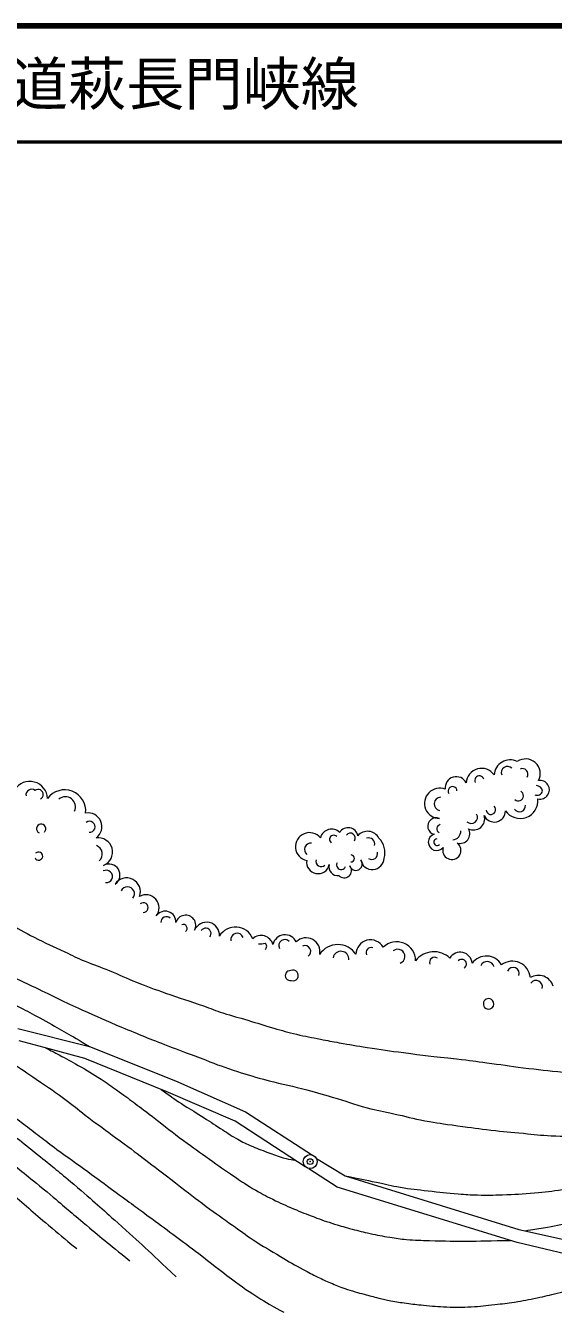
# Model space of a CAD drawing. Units: millimetres, scale not verified. Extents: x 40000 to 680000, y 20000 to 380000.
# Drawn here: x 233104 to 278424, y 269344 to 380000 of the extents above; entities that cross this region are included whole.
import ezdxf
from ezdxf.enums import TextEntityAlignment as Align

# ---------------------------------------------------------------- set-up
doc = ezdxf.new("R2010")
doc.units = ezdxf.units.MM
doc.header["$LTSCALE"] = 1000
doc.header["$PDMODE"] = 32
doc.header["$PDSIZE"] = 500
for name, color, linetype, lineweight in [('M-BGD', 7, 'Continuous', 13), ('M-BMK-SRVR', 3, 'Continuous', 13), ('M-TTL', 2, 'Continuous', 140), ('M-TTL-LINE', 7, 'Continuous', 50)]:
    doc.layers.add(name, color=color, linetype=linetype, lineweight=lineweight)
doc.layers.add('M-TTL-TXT', color=7, linetype='Continuous')
doc.styles.add('ＭＳ ゴシック', font='')
doc.styles.get('ＭＳ ゴシック').set_extended_font_data('MS Gothic')

msp = doc.modelspace()

# ---------------------------------------------------------------- linework, layer by layer
at = {"layer": 'M-BGD'}
for p, q in [((245975, 289257), (251970, 286585)), ((251083, 285768), (245177, 288326)), ((257110, 281841), (251083, 285768)), ((251970, 286585), (257741, 282857))]:
    msp.add_line(p, q, dxfattribs=at)
for points in [[(232434, 293763), (238572, 292212), (245975, 289257)], [(245177, 288326), (238188, 291163), (235129, 292005), (232537, 292685)], [(258076, 282563), (260542, 281078), (275466, 276467)], [(275333, 275344), (259862, 280102), (257415, 281683)], [(275466, 276467), (282560, 274874), (285692, 273529), (287628, 272584), (289490, 271771), (291381, 271461), (292430, 271475)], [(292770, 270057), (291972, 270072), (288840, 270766), (284200, 272746), (281821, 273795), (275333, 275344)]]:
    msp.add_lwpolyline(points, dxfattribs=at)
for centre, radius, start, end in [((274722, 315471), 1382, 64.03971, 176.38293), ((276044, 315673), 1264, 332.08394, 124.55163), ((270099, 314448), 960, 26.7575, 187.22414), ((272264, 314816), 1309, 34.53367, 177.19775), ((272081, 315070), 406, 19.68031, 203.92251), ((274497, 315754), 538, 45.37194, 201.24932), ((275781, 315634), 473, 327.89374, 115.37333), ((233444, 313461), 1543, 2.96507, 147.29837), ((233599, 313849), 480, 50.48549, 189.79728), ((234179, 313885), 432, 294.22058, 129.43431), ((236446, 312467), 1813, 354.22876, 143.69622), ((268667, 313118), 1302, 68.32552, 269.05461), ((269772, 314177), 381, 3.80913, 211.82864), ((276903, 314034), 626, 13.2175, 82.50731), ((277287, 314285), 806, 257.35222, 99.01117), ((236489, 312797), 884, 335.86128, 128.38875), ((268774, 313065), 585, 92.83436, 257.22616), ((275579, 313355), 1538, 215.16947, 5.3759), ((275430, 313762), 437, 225.86641, 63.05823), ((277026, 314319), 507, 247.74633, 343.67357), ((238456, 311112), 1190, 305.13466, 99.92348), ((271381, 311917), 532, 225.22231, 31.24534), ((271582, 311776), 952, 241.81434, 17.79681), ((273360, 312473), 962, 204.97043, 359.75455), ((273071, 312568), 407, 183.36519, 48.05472), ((275528, 312895), 508, 212.85855, 8.59257), ((234429, 310934), 397, 314.76269, 244.16195), ((238581, 311099), 473, 266.48579, 126.29329), ((260804, 310170), 848, 11.11836, 148.76026), ((268354, 311159), 718, 66.08375, 257.04635), ((268767, 310935), 356, 97.51843, 245.62764), ((239327, 308920), 1234, 292.23488, 98.68755), ((257486, 309386), 1212, 39.56133, 258.29535), ((259378, 309914), 988, 44.7939, 165.71634), ((259564, 310017), 357, 42.42207, 233.30274), ((260996, 310127), 426, 328.85309, 142.82752), ((262470, 309600), 1111, 28.64607, 138.67354), ((262572, 309630), 512, 345.85, 110.88292), ((262201, 308882), 1764, 344.11064, 45.13111), ((268409, 309774), 718, 107.4839, 321.64115), ((268447, 309778), 280, 95.76546, 314.92689), ((269746, 310714), 734, 274.2783, 3.61207), ((270424, 310500), 832, 252.78601, 31.6261), ((234213, 308582), 350, 208.27694, 137.47303), ((238907, 308764), 776, 311.11234, 68.52626), ((257584, 309154), 533, 80.99999, 233.3327), ((262830, 308792), 508, 235.34557, 15.37936), ((269713, 309074), 784, 161.05811, 53.64994), ((240257, 306958), 942, 303.21149, 119.50268), ((258213, 308052), 983, 171.43203, 347.95828), ((258490, 308137), 459, 165.96882, 312.10366), ((259890, 307651), 742, 164.68896, 278.77006), ((260208, 307814), 400, 152.63897, 339.06994), ((260467, 307333), 623, 221.88529, 41.57374), ((261463, 307898), 551, 195.95394, 39.56314), ((261034, 308375), 302, 269.88814, 85.33997), ((262884, 308436), 1014, 190.63407, 357.94424), ((240018, 306826), 536, 262.06233, 117.79016), ((241766, 305518), 1188, 340.17957, 146.69032), ((241844, 305344), 598, 320.56321, 155.42602), ((243434, 304133), 1126, 321.48026, 119.29845), ((243210, 304150), 417, 266.53897, 131.51224), ((245083, 302929), 918, 355.33861, 146.76838), ((245184, 302903), 470, 44.24848, 185.98119), ((246841, 302624), 874, 331.0815, 164.6996), ((246636, 302374), 333, 305.00343, 113.94835), ((248633, 301779), 1111, 355.8394, 157.67956), ((248565, 301923), 458, 319.22257, 146.40802), ((251117, 300875), 1604, 21.8866, 149.08542), ((251258, 301400), 546, 18.49047, 190.86232), ((253318, 300691), 1058, 15.29493, 132.37607), ((253055, 303466), 2446, 271.21888, 284.31146), ((253484, 300820), 328, 302.47119, 57.52881), ((255381, 300748), 1066, 24.86875, 167.96883), ((255355, 300898), 507, 39.64535, 210.1053), ((257195, 300362), 1189, 348.0529, 135.43104), ((262725, 300120), 1255, 29.33153, 179.23066), ((264968, 299583), 1627, 359.96909, 134.91642), ((257081, 300379), 509, 305.65102, 113.83874), ((259921, 299114), 1857, 33.44617, 147.33052), ((260183, 299703), 690, 357.04542, 168.70455), ((262787, 300262), 451, 72.46727, 201.77492), ((265056, 299949), 619, 290.33855, 128.15911), ((268164, 298369), 1983, 46.00349, 142.28575), ((268221, 299455), 424, 53.36336, 203.95626), ((270435, 299276), 1033, 5.13376, 149.80862), ((272681, 298474), 1511, 30.49332, 143.685), ((270554, 299286), 412, 303.25983, 134.05978), ((272750, 298892), 619, 16.63825, 154.88896), ((274902, 297973), 1566, 5.7681, 125.94081), ((274979, 298473), 528, 340.99075, 156.268), ((255830, 298298), 433, 83.88978, 281.83503), ((256061, 298309), 458, 251.98339, 113.74142), ((277154, 296988), 1336, 18.1355, 121.29939), ((276948, 297330), 554, 345.42068, 143.45938), ((272873, 295867), 454, 41.18593, 221.18593), ((272873, 295867), 454, 221.18593, 41.18593)]:
    msp.add_arc(centre, radius, start, end, dxfattribs=at)
for points, knots in [([(223958, 306946), (225088, 306405), (225389, 306260), (226292, 305791), (227235, 305301), (227750, 305002), (228678, 304485), (229803, 303857), (230418, 303480), (231542, 302852), (232431, 302355), (232919, 302055), (233828, 301596), (234847, 301081), (235433, 300825), (236466, 300340), (237141, 300023), (237511, 299826), (238199, 299536), (239003, 299197), (239476, 299063), (240284, 298732), (241203, 298356), (241699, 298100), (242620, 297727), (243581, 297338), (244129, 297143), (245107, 296798), (246377, 296349), (247101, 296135), (248373, 295693), (249029, 295464), (249385, 295302), (250046, 295089), (250873, 294823), (251348, 294710), (252181, 294461), (253056, 294200), (253539, 294033), (254417, 293783), (255179, 293565), (255605, 293436), (256376, 293255), (257176, 293068), (257630, 292986), (258436, 292828), (259063, 292705), (259415, 292639), (260044, 292527), (260974, 292361), (261497, 292273), (262430, 292125), (263654, 291930), (264342, 291837), (265570, 291673), (267342, 291435), (267917, 291381), (270117, 291145)], [0, 0, 0, 0, 1, 1, 1, 2, 2, 2, 3, 3, 3, 4, 4, 4, 5, 5, 5, 6, 6, 6, 7, 7, 7, 8, 8, 8, 9, 9, 9, 10, 10, 10, 11, 11, 11, 12, 12, 12, 13, 13, 13, 14, 14, 14, 15, 15, 15, 16, 16, 16, 17, 17, 17, 18, 18, 18, 19, 19, 19, 19]), ([(224787, 301998), (226841, 300841), (227391, 300536), (229088, 299652), (230960, 298677), (232037, 298187), (233936, 297265), (235492, 296510), (236358, 296076), (237930, 295356), (239245, 294755), (239987, 294430), (241321, 293874), (242874, 293227), (243745, 292868), (245316, 292266), (246391, 291854), (246739, 291723), (248079, 291236)], [0, 0, 0, 0, 1, 1, 1, 2, 2, 2, 3, 3, 3, 4, 4, 4, 5, 5, 5, 6, 6, 6, 6]), ([(216080, 300180), (217216, 299601), (217506, 299453), (218414, 298976), (219320, 298501), (219841, 298259), (220725, 297745), (221881, 297074), (222477, 296615), (223614, 295912), (224629, 295284), (225211, 294956), (226227, 294329), (227401, 293604), (228044, 293173), (229216, 292445), (230271, 291790), (230883, 291456), (231929, 290787), (232745, 290265), (233189, 289952), (233989, 289405), (235058, 288674), (235670, 288280), (236702, 287496), (237420, 286952), (237657, 286766), (238511, 286064)], [0, 0, 0, 0, 1, 1, 1, 2, 2, 2, 3, 3, 3, 4, 4, 4, 5, 5, 5, 6, 6, 6, 7, 7, 7, 8, 8, 8, 9, 9, 9, 9]), ([(205975, 299842), (207002, 299331), (207296, 299188), (208108, 298706), (208853, 298264), (209243, 297975), (209967, 297500), (210695, 297023), (211119, 296777), (211826, 296269), (212661, 295669), (213108, 295304), (213911, 294662), (214864, 293900), (215380, 293452), (216323, 292677), (217505, 291705), (218169, 291162), (219352, 290190), (221119, 288739), (222131, 287953), (223874, 286472), (225314, 285248), (226057, 284489), (227491, 283257), (229107, 281869), (230052, 281138), (231675, 279757), (232999, 278630), (233714, 277967), (235044, 276846), (235990, 276048), (236294, 275795), (237482, 274822)], [0, 0, 0, 0, 1, 1, 1, 2, 2, 2, 3, 3, 3, 4, 4, 4, 5, 5, 5, 6, 6, 6, 7, 7, 7, 8, 8, 8, 9, 9, 9, 10, 10, 10, 11, 11, 11, 11]), ([(230989, 296411), (232849, 295452), (233341, 295198), (234824, 294376), (236303, 293557), (236778, 293276), (238572, 292212)], [0, 0, 0, 0, 1, 1, 1, 2, 2, 2, 2]), ([(234786, 292095), (235362, 291801), (235511, 291723), (235973, 291478), (236619, 291136), (236979, 290941), (237613, 290577), (238390, 290130), (238823, 289876), (239578, 289395), (240113, 289054), (240391, 288831), (240908, 288464), (242126, 287599), (242505, 287301), (243982, 286188)], [0, 0, 0, 0, 1, 1, 1, 2, 2, 2, 3, 3, 3, 4, 4, 4, 5, 5, 5, 5]), ([(248079, 291236), (249424, 290695), (249798, 290541), (250925, 290165), (251935, 289829), (252509, 289663), (253538, 289387), (254845, 289035), (255593, 288898), (256904, 288558), (257899, 288299), (258454, 288142), (259441, 287854), (260615, 287513), (261247, 287232), (262430, 286925), (263315, 286695), (263824, 286621), (264716, 286422), (265767, 286189), (266347, 286020), (267404, 285820), (268487, 285615), (268858, 285567), (270192, 285393)], [0, 0, 0, 0, 1, 1, 1, 2, 2, 2, 3, 3, 3, 4, 4, 4, 5, 5, 5, 6, 6, 6, 7, 7, 7, 8, 8, 8, 8]), ([(270117, 291145), (271386, 290985), (271707, 290944), (272726, 290809), (273945, 290648), (274624, 290534), (275844, 290381), (277187, 290213), (277941, 290141), (279287, 289997), (280625, 289853), (281374, 289764), (282715, 289642), (284399, 289489), (285342, 289404), (287030, 289302), (288558, 289210), (289056, 289190), (290946, 289125)], [0, 0, 0, 0, 1, 1, 1, 2, 2, 2, 3, 3, 3, 4, 4, 4, 5, 5, 5, 6, 6, 6, 6]), ([(228066, 289258), (229026, 288496), (229274, 288302), (230055, 287698), (231131, 286866), (231749, 286421), (232833, 285600), (233988, 284724), (234623, 284217), (235788, 283354), (236812, 282596), (237405, 282199), (238433, 281448), (239389, 280749), (239691, 280525), (240871, 279645)], [0, 0, 0, 0, 1, 1, 1, 2, 2, 2, 3, 3, 3, 4, 4, 4, 5, 5, 5, 5]), ([(260542, 281078), (261854, 280813), (262185, 280747), (263237, 280528), (264034, 280363), (264473, 280234), (265276, 280100), (266206, 279944), (266733, 279897), (267670, 279790), (268684, 279673), (269252, 279600), (270270, 279524), (270916, 279475), (271278, 279449), (271925, 279435), (272762, 279417), (273232, 279423), (274068, 279450), (275143, 279484), (275745, 279517), (276816, 279612), (277754, 279695), (278277, 279771), (279210, 279893), (279985, 279994), (280420, 280044), (281190, 280174), (282306, 280362), (282930, 280480), (284038, 280709), (284745, 280855), (285144, 280927), (285846, 281100), (287827, 281588), (288920, 281926), (290894, 282440), (292285, 282802), (293068, 282989), (294461, 283344), (295531, 283617), (296132, 283764), (297199, 284048), (297986, 284257), (298421, 284394), (299208, 284600), (300118, 284839), (300629, 284965), (301545, 285178), (302523, 285406), (303074, 285523), (304057, 285731), (305154, 285963), (305770, 286089), (306870, 286309), (308684, 286671), (309701, 286866), (311517, 287213), (313145, 287524), (314053, 287722), (315687, 287992), (317037, 288215), (317799, 288305), (319154, 288494), (320556, 288690), (321339, 288818), (322746, 288971), (323785, 289085), (324125, 289117), (325409, 289223)], [0, 0, 0, 0, 1, 1, 1, 2, 2, 2, 3, 3, 3, 4, 4, 4, 5, 5, 5, 6, 6, 6, 7, 7, 7, 8, 8, 8, 9, 9, 9, 10, 10, 10, 11, 11, 11, 12, 12, 12, 13, 13, 13, 14, 14, 14, 15, 15, 15, 16, 16, 16, 17, 17, 17, 18, 18, 18, 19, 19, 19, 20, 20, 20, 21, 21, 21, 22, 22, 22, 23, 23, 23, 23]), ([(244742, 288502), (245563, 287908), (245785, 287747), (246474, 287292), (247138, 286854), (247531, 286641), (248203, 286214), (248847, 285803), (249200, 285563), (249843, 285150), (250349, 284824), (250620, 284621), (251143, 284322), (251621, 284049), (251897, 283911), (252399, 283687), (252972, 283431), (253304, 283314), (253892, 283096), (254411, 282902), (254695, 282768), (255232, 282632), (255605, 282538), (255742, 282509), (256197, 282437)], [0, 0, 0, 0, 1, 1, 1, 2, 2, 2, 3, 3, 3, 4, 4, 4, 5, 5, 5, 6, 6, 6, 7, 7, 7, 8, 8, 8, 8]), ([(228111, 287647), (229389, 286655), (229712, 286403), (230735, 285600), (232160, 284481), (232962, 283860), (234370, 282719), (235491, 281809), (235846, 281516), (237221, 280369)], [0, 0, 0, 0, 1, 1, 1, 2, 2, 2, 3, 3, 3, 3]), ([(238511, 286064), (239826, 285112), (240161, 284864), (241213, 284086), (243088, 282699), (243673, 282241), (245971, 280480)], [0, 0, 0, 0, 1, 1, 1, 2, 2, 2, 2]), ([(243982, 286188), (245266, 285174), (245602, 284904), (246666, 284115), (247523, 283480), (248013, 283138), (248882, 282519), (249703, 281936), (250160, 281604), (250995, 281042), (251614, 280625), (251816, 280492), (252591, 279993)], [0, 0, 0, 0, 1, 1, 1, 2, 2, 2, 3, 3, 3, 4, 4, 4, 4]), ([(270192, 285393), (271578, 285198), (271941, 285146), (273066, 285017), (274161, 284891), (274776, 284838), (275873, 284736), (276802, 284650), (277321, 284572), (278252, 284529), (279360, 284479), (279982, 284468), (281090, 284515), (282375, 284568), (283090, 284685), (284370, 284810), (285490, 284919), (286118, 284982), (287237, 285106), (288867, 285286), (289387, 285359), (291404, 285623)], [0, 0, 0, 0, 1, 1, 1, 2, 2, 2, 3, 3, 3, 4, 4, 4, 5, 5, 5, 6, 6, 6, 7, 7, 7, 7]), ([(275971, 276354), (276753, 276464), (276961, 276498), (277593, 276605), (278538, 276764), (279060, 276893), (280001, 277077), (281392, 277349), (282176, 277479), (283563, 277772), (284929, 278060), (285691, 278236), (287050, 278555), (288276, 278843), (288956, 279035), (290182, 279323), (291242, 279572), (291845, 279667), (292901, 279929), (294464, 280318), (295326, 280587), (296876, 281023), (298731, 281544), (299770, 281836), (301618, 282380), (302660, 282687), (303231, 282903), (304281, 283184), (305341, 283468), (305946, 283586), (307019, 283815), (308505, 284133), (309347, 284266), (310838, 284565), (312195, 284838), (312622, 284926), (314310, 285275)], [0, 0, 0, 0, 1, 1, 1, 2, 2, 2, 3, 3, 3, 4, 4, 4, 5, 5, 5, 6, 6, 6, 7, 7, 7, 8, 8, 8, 9, 9, 9, 10, 10, 10, 11, 11, 11, 12, 12, 12, 12]), ([(237221, 280369), (239071, 278764), (239547, 278343), (241018, 277023), (242997, 275246), (243616, 274656), (246017, 272401)], [0, 0, 0, 0, 1, 1, 1, 2, 2, 2, 2]), ([(245971, 280480), (247236, 279488), (247566, 279225), (248612, 278451), (249486, 277804), (249987, 277457), (250873, 276826), (251558, 276338), (251927, 276043), (252631, 275584), (253539, 274993), (254064, 274689), (254996, 274136), (255751, 273687), (256177, 273439), (256948, 273017), (257430, 272753), (257706, 272615), (258200, 272374), (258619, 272170), (258856, 272059), (259286, 271878), (259762, 271679), (260030, 271568), (260516, 271394), (260858, 271271), (261054, 271212), (261402, 271107), (261703, 271016), (261873, 270971), (262176, 270890), (262664, 270759), (262937, 270687), (263428, 270568), (263834, 270469), (264060, 270403), (264471, 270325), (264990, 270226), (265286, 270196), (265809, 270125), (266379, 270047), (266698, 270007), (267270, 269951), (268049, 269875), (268486, 269832), (269269, 269803), (270091, 269773), (270553, 269777), (271374, 269816), (272174, 269855), (272618, 269922), (273414, 270009), (274073, 270080), (274444, 270111), (275098, 270215), (275858, 270337), (276281, 270425), (277034, 270585), (277712, 270729), (278089, 270823), (278763, 270984), (279480, 271155), (279885, 271243), (280595, 271442), (282037, 271845), (282518, 272075), (284200, 272746)], [0, 0, 0, 0, 1, 1, 1, 2, 2, 2, 3, 3, 3, 4, 4, 4, 5, 5, 5, 6, 6, 6, 7, 7, 7, 8, 8, 8, 9, 9, 9, 10, 10, 10, 11, 11, 11, 12, 12, 12, 13, 13, 13, 14, 14, 14, 15, 15, 15, 16, 16, 16, 17, 17, 17, 18, 18, 18, 19, 19, 19, 20, 20, 20, 21, 21, 21, 22, 22, 22, 22]), ([(252591, 279993), (253409, 279531), (253635, 279403), (254323, 279062), (255011, 278721), (255406, 278551), (256111, 278249), (256792, 277957), (257176, 277799), (257870, 277540), (258555, 277283), (258945, 277153), (259643, 276934), (260221, 276752), (260549, 276662), (261135, 276505), (261739, 276344), (262077, 276255), (262687, 276121), (263341, 275978), (263710, 275901), (264371, 275796), (264935, 275706), (265252, 275659), (265819, 275604), (266590, 275529), (267026, 275544), (267800, 275515), (270510, 275416), (271407, 275471), (274743, 275526)], [0, 0, 0, 0, 1, 1, 1, 2, 2, 2, 3, 3, 3, 4, 4, 4, 5, 5, 5, 6, 6, 6, 7, 7, 7, 8, 8, 8, 9, 9, 9, 10, 10, 10, 10]), ([(234946, 279689), (236437, 278413), (236819, 278088), (238029, 277073), (239588, 275765), (240090, 275358), (242048, 273757)], [0, 0, 0, 0, 1, 1, 1, 2, 2, 2, 2]), ([(240871, 279645), (242363, 278557), (242739, 278280), (243932, 277400), (245517, 276230), (246408, 275577), (247977, 274385), (249079, 273547), (249664, 273033), (250778, 272211), (251740, 271501), (252288, 271111), (253305, 270482), (254060, 270016), (254322, 269863), (255270, 269344)], [0, 0, 0, 0, 1, 1, 1, 2, 2, 2, 3, 3, 3, 4, 4, 4, 5, 5, 5, 5])]:
    msp.add_open_spline(points, degree=3, knots=knots, dxfattribs=at)
msp.add_open_spline([(230988, 282905), (232967, 281297), (232967, 281297), (234946, 279689)], degree=3, dxfattribs=at)
at = {"layer": 'M-BMK-SRVR'}
msp.add_circle((257539, 282300), 600, dxfattribs=at)
msp.add_point((257539, 282300), dxfattribs=at)
at = {"layer": 'M-TTL'}
msp.add_line((680000, 380000), (40000, 380000), dxfattribs=at)
at = {"layer": 'M-TTL-LINE'}
msp.add_line((40000, 370000), (680000, 370000), dxfattribs=at)

# ---------------------------------------------------------------- texts
at = {"layer": 'M-TTL-TXT', "style": 'ＭＳ ゴシック'}
msp.add_text('一般県道萩長門峡線', height=3666, dxfattribs=at).set_placement((216734, 375000), align=Align.MIDDLE_LEFT)

doc.saveas('drawing.dxf')
